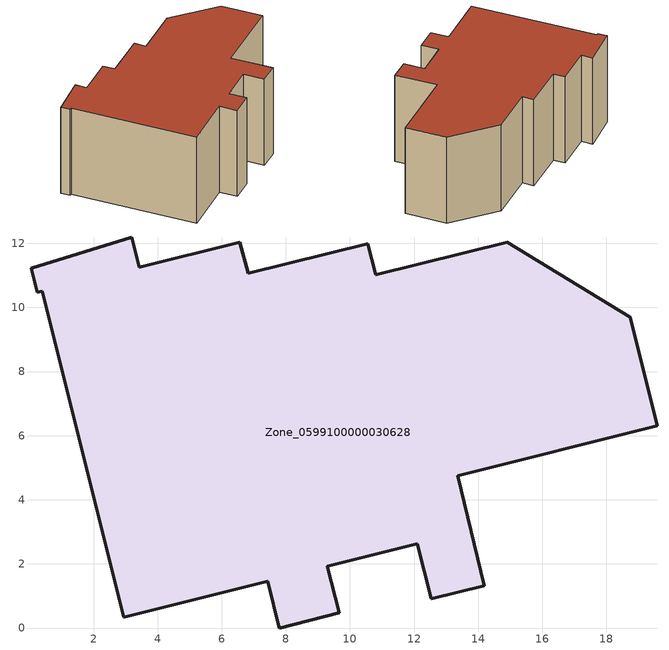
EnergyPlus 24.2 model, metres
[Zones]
Zone_0599100000030628
 floor ground (C_G): 13.36,4.75 14.19,1.32 12.53,0.91 12.1,2.63 9.29,1.92 9.66,0.47 7.79,0 7.43,1.46 2.94,0.33 0.4,10.51 0.24,10.47 0.05,11.22 3.19,12.2 3.42,11.26 6.57,12.04 6.83,11.07 10.56,11.99 10.8,11.02 14.9,12.04 18.74,9.69 19.59,6.31 z0
 wall outside (C_F): 19.59,6.31 18.74,9.69 14.9,12.04 10.8,11.02 10.56,11.99 6.83,11.07 6.57,12.04 3.42,11.26 3.19,12.2 0.05,11.22 0.24,10.47 0.4,10.51 2.94,0.33 7.43,1.46 7.79,0 9.66,0.47 9.29,1.92 12.1,2.63 12.53,0.91 14.19,1.32 13.36,4.75 19.59,6.31 z0:7.97
 roof outside (C_R): 3.19,12.2 0.05,11.22 0.24,10.47 0.4,10.51 2.94,0.33 7.43,1.46 7.79,0 9.66,0.47 9.29,1.92 12.1,2.63 12.53,0.91 14.19,1.32 13.36,4.75 19.59,6.31 18.74,9.69 14.9,12.04 10.8,11.02 10.56,11.99 6.83,11.07 6.57,12.04 3.42,11.26 z7.97
[BUILDING]
Pand.0599100000030628: North Axis=0; Terrain=City; Loads Convergence Tolerance Value=0.04; Temperature Convergence Tolerance Value=0.4; Solar Distribution=FullExterior; Maximum Number of Warmup Days=25; Minimum Number of Warmup Days=1
[Site:Location]
Rotterdam.The.Hague.AP_ZH_NLD Design_Conditions: Latitude=51.96; Longitude=4.45; Time Zone=1; Elevation=-4.5
[SITE:GROUNDTEMPERATURE:BUILDINGSURFACE]
18, 18, 18, 18, 18, 18, 18, 18, 18, 18, 18, 18
[MATERIAL] Thermal Absorptance=0.9; Solar Absorptance=0.7; Visible Absorptance=0.7
Name | Roughness | Thickness | Conductivity | Density | Specific Heat
G.TC.1975-1991 | MediumSmooth | 0.15 | 0.288461 | 540 | 1210
F.TC.1975-1991 | Rough | 0.3 | 0.230769 | 1920 | 840
R.TC.1975-1991 | MediumRough | 0.2 | 0.153846 | 1500 | 1000
[CONSTRUCTION]
C_G: G.TC.1975-1991
C_F: F.TC.1975-1991
C_R: R.TC.1975-1991
[ZONE]
Zone_0599100000030628: Type=1; Multiplier=1; Ceiling Height=Autocalculate; Volume=Autocalculate; Floor Area=autocalculate; Part of Total Floor Area=Yes
[ZONEINFILTRATION:DESIGNFLOWRATE]
Infil_Zone_0599100000030628: Zone or ZoneList or Space or SpaceList=Zone_0599100000030628; Schedule=AlwaysOn; Design Flow Rate Calculation Method=Flow/Area; Flow Rate per Floor Area=0.003; Constant Term Coefficient=1; Temperature Term Coefficient=0; Velocity Term Coefficient=0; Velocity Squared Term Coefficient=0
[HVACTEMPLATE:ZONE:IDEALLOADSAIRSYSTEM]
Zone_0599100000030628: Maximum Heating Supply Air Temperature=50; Minimum Cooling Supply Air Temperature=13; Maximum Heating Supply Air Humidity Ratio=0.0156; Minimum Cooling Supply Air Humidity Ratio=0.0077; Heating Limit=NoLimit; Cooling Limit=NoLimit; Dehumidification Control Type=ConstantSensibleHeatRatio; Cooling Sensible Heat Ratio=0.7; Dehumidification Setpoint=60; Humidification Control Type=None; Humidification Setpoint=30; Outdoor Air Method=None; Outdoor Air Flow Rate per Person=0.00944; Outdoor Air Flow Rate per Zone Floor Area=0; Outdoor Air Flow Rate per Zone=0; Demand Controlled Ventilation Type=None; Outdoor Air Economizer Type=NoEconomizer; Heat Recovery Type=None; Sensible Heat Recovery Effectiveness=0.7; Latent Heat Recovery Effectiveness=0.65
[ZONECONTROL:THERMOSTAT]
ThermostatControl_Zone_0599100000030628: Zone or ZoneList=Zone_0599100000030628; Control Type Schedule=DualSetpointControlType; Control 1=Thermostat_Zone_0599100000030628; Temperature Difference Between Cutout And Setpoint=0
[THERMOSTATSETPOINT:DUALSETPOINT]
Thermostat_Zone_0599100000030628: Heating Setpoint Temperature Schedule=HeatingSetpoint_Zone_0599100000030628; Cooling Setpoint Temperature Schedule=CoolingSetpoint_Zone_0599100000030628
[SCHEDULE:COMPACT]
HeatingSetpoint_Zone_0599100000030628: Through: 12/31, For: AllDays, Until: 24:00, 21
CoolingSetpoint_Zone_0599100000030628: Through: 12/31, For: AllDays, Until: 24:00, 24
DualSetpointControlType: Through: 12/31, For: AllDays, Until: 24:00, 4
AlwaysOn: Through: 12/31, For: AllDays, Until: 24:00, 1
